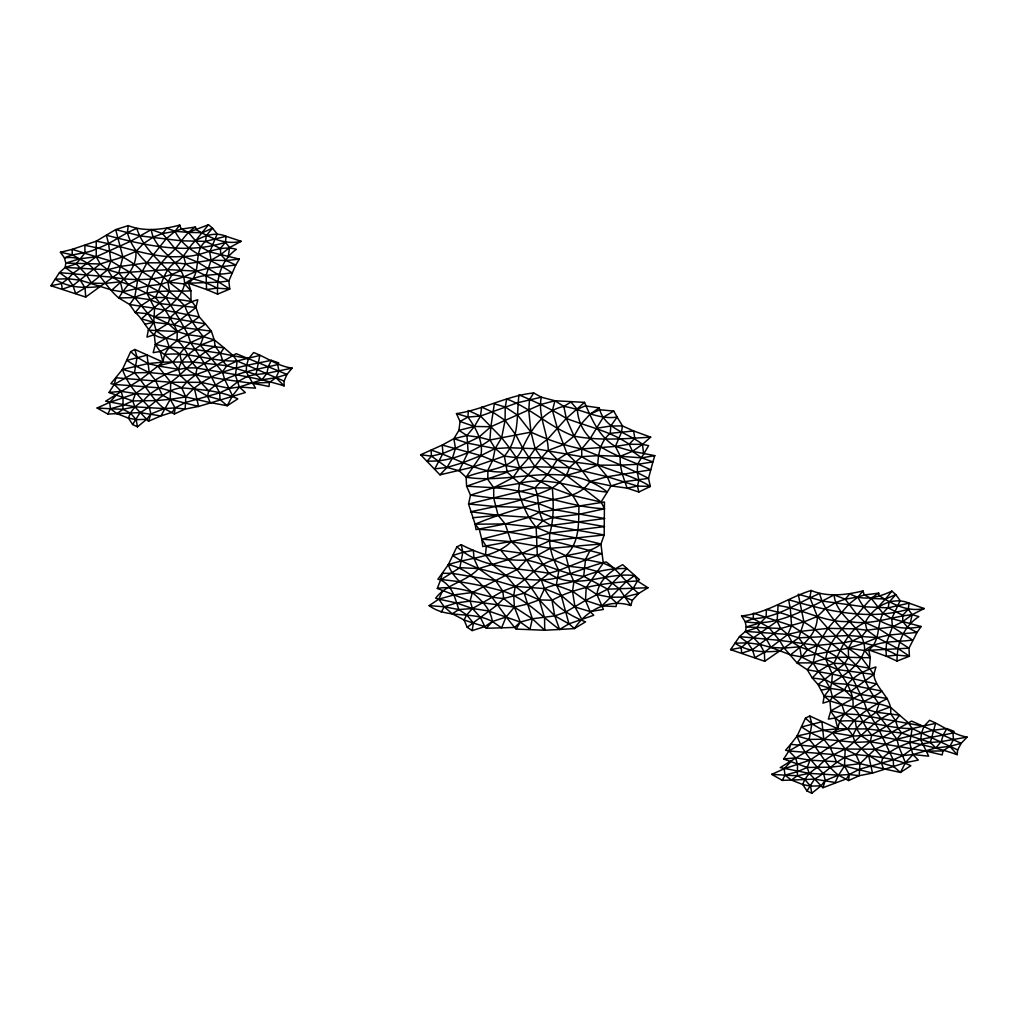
<?xml version="1.0" encoding="UTF-8"?>
<svg xmlns="http://www.w3.org/2000/svg" width="1018" height="1018" viewBox="0 0 1018 1018"><rect width="100%" height="100%" fill="white"/><g stroke="black" fill="none" stroke-linecap="round" stroke-linejoin="round"><path stroke-width="1.5" d="M437.32 588.442C459.792 584.472 481.158 597.311 503.63 598.495L514.383 607.097L532.338 618.779L544.719 630.244L544.566 617.811L539.298 599.882L544.554 588.608C557.088 582.347 572.345 585.197 583.696 576.315C597.35 570.856 612.047 568.082 626.77 568.578L612.671 582.69L607.644 589.155L585.49 600.455L565.346 612.225L554.759 615.89L532.338 618.779L520.262 622.087L514.663 627.432L486.26 628.271L484.822 626.592L473.395 623.092L466.728 614.885L458.813 609.566C455.097 598.355 452.386 585.541 440.539 579.98L442.448 573.312L451.852 573.299L495.613 580.642L515.261 586.406L544.554 588.608L561.236 595.428L575.005 607.008L590.122 611.551L603.432 609.464L596.93 594.588C598.457 580.336 610.762 570.78 622.711 564.697L639.469 579.649L637.408 580.998C608.28 582.512 577.982 586.152 551.985 600.264L539.298 599.882L527.935 603.967L514.383 607.097L470.087 601.091L437.32 588.442L440.539 579.98L459.856 567.675L478.536 568.604L507.804 559.785L549.656 540.8L604.17 534.946L551.12 525.593L542.988 520.682L529.08 517.322L498.095 515.286L470.57 511.736C498.311 505.971 526.7 500.334 552.354 487.966C559.544 482.761 567.408 476.946 569.215 467.695L581.711 456.675L581.762 448.963L574.05 436.149L566.326 418.423L563.819 406.398L554.925 400.748L541.271 397.185L533.699 392.961C507.015 395.671 483.105 409.732 456.471 413.601L460.047 421.503L458.94 430.321L453.875 438.682L442.257 445.057L420.663 454.753L439.967 474.846L472.708 467.135L504.368 456.089L516.368 457.693L541.372 457.769L597.77 465.175L620.051 465.162L637.586 464.323L652.894 461.905L654.79 455.644L632.496 451.33L615.394 446.418L581.762 448.963L566.962 453.583L557.355 459.716L547.748 474.172L534.959 487.889L468.56 504.025L475.126 524.181L476.03 529.627L505.195 523.952L529.08 517.322L539.667 512.169L604.45 502.014L604.17 534.946L600.951 543.994L603.254 563.056L586.215 587.513L585.49 600.455L590.122 611.551L593.736 615.254L568.947 623.83L559.595 629.468L544.719 630.244L516.139 629.111C495.486 606.015 481.489 571.823 448.34 564.659L437.88 579.306C459.805 581.087 481.552 585.185 502.828 591.102C525.212 598.113 541.042 616.157 559.595 629.468L574.445 628.564L585.541 621.845C566.123 614.274 546.73 601.218 541.423 579.751C529.055 568.655 524.728 551.578 511.125 541.691L505.195 523.952L498.095 515.286L493.73 498.171L493.692 487.724L487.787 479.44L487.902 470.303L492.916 459.691L495.193 448.544L501.645 437.715L505.081 420.332L505.246 407.009L506.722 398.992C530.734 407.938 549.695 427.191 574.05 436.149C599.258 440.909 625.217 438.745 650.68 437.155L642.46 444.382L632.496 451.33L620.318 456.268L598.826 455.58L581.711 456.675L535.15 448.671L509.344 447.742L495.193 448.544L467.631 443.135L453.875 438.682L455.466 448.302L452.425 458.151L447.017 467.44L439.967 474.846M957.645 749.935L912.128 728.583L908.565 722.933L899.607 715.209L876.18 712.193L866.611 709.368L841.861 704.609L829.963 700.944L824.224 696.236L818.052 684.567L812.288 678.001L818.345 671.486L828.105 665.556L833.844 663.278C842.001 647.932 847.625 629.938 865.224 622.52C872.922 606.893 892.137 595.861 909.074 603.152L908.285 609.235L902.737 615.305L902.788 621.578L907.865 627.673L917.04 632.433L908.959 648.186L909.418 656.241L897.023 661.076C896.82 643.554 903.666 626.643 918.834 616.615L912.141 614.668L908.285 609.235C868.214 620.967 827.43 610.838 788.581 599.742L790.299 608.331L791.584 625.726L787.856 634.443L764.416 652.258L754.923 657.666L752.442 649.713L747.772 642.854L739.475 636.619L745.456 631.389L787.856 634.443L801.268 631.275L827.889 628.348L855.68 628.857L866.916 630.206L892.442 626.923L902.788 621.578L912.141 614.668L924.217 608.535C907.662 612.289 892.621 604.119 879.183 595.721L878.712 593.163L864.32 594.97L862.959 590.936C846.111 594.97 827.519 597.35 811.104 590.478C787.448 597.859 767.114 613.409 741.524 615.903L745.227 621.718L746.245 626.948L780.691 628.513L803.927 621.896L817.365 616.463L825.433 608.688L835.893 602.44L845.207 599.169L857.894 597.07L864.32 594.97L871.281 598.444L883 613.396L891.743 618.588L921.086 626.515L917.04 632.433L889.185 635.016L877.287 637.65L848.452 635.537L798.761 637.828L764.683 661.28L730.568 649.649L739.475 636.619L779.47 640.36L791.928 642.014L799.754 646.824L807.541 649.637L833.844 663.278C841.784 676.881 854.865 690.242 852.931 707.128C861.61 714.865 863.582 726.852 871.828 735.111C900.739 740.34 929.37 745.036 957.2 754.656L957.645 749.935L961.196 743.293L967.1 737.108C953.192 734.703 942.452 725.58 929.587 720.311L923.975 726.228L921.481 733.253L920.705 739.717L928.67 756.158L912.866 754.567L902.941 755.585L893.244 759.835L859.586 769.201L849.228 774.507L838.539 775.169L809.246 773.336L780.259 767.585L815.291 746.041L837.878 728.786L867.209 728.952L901.681 733.062L930.325 742.516L941.23 741.588L967.1 737.108M239.332 259.081L226.263 260.532L211.044 260.188L185.76 263.904L174.638 262.835L146.923 262.822L120.837 266.372L107.679 269.77L85.079 287.979L75.701 293.553L72.927 285.574L68.015 278.741L59.438 272.646L65.177 267.441L65.788 263.102L64.49 257.961L60.431 252.273L72.214 249.359L96.226 241.19L115.683 229.597L128.23 225.627C144.658 232.091 163.084 229.483 179.715 225.093L181.293 229.101L188.368 232.409L200.762 246.954L209.733 251.917L239.332 259.081L235.756 265.049L208.13 268.23L196.728 271.144L167.919 269.63L118.762 272.951L85.69 297.078L50.9 285.727L59.438 272.646L112.273 277.189L120.417 281.782L128.332 284.467L155.347 297.421L165.412 310.197L174.053 324.806L177.234 331.537L177.043 340.47C186.587 347.596 188.368 360.016 197.085 368.109C226.429 373.25 255.569 377.016 284.086 385.873L284.073 381.114L286.949 374.395L292.153 368.109C277.99 366.302 266.805 357.433 253.635 352.546L248.507 358.654L246.547 365.577L246.241 371.99L255.543 388.163L239.357 387.005L229.406 388.392L219.633 392.859L185.505 402.504L175.058 407.887L164.343 408.6L134.86 406.831L105.681 401.168L140.777 379.421L163.071 362.115L192.262 361.988L226.823 365.704L256.065 374.522L266.881 373.326L292.153 368.109M420.663 454.753L431.492 456.14L442.945 453.417L455.466 448.302L478.905 437.155L490.854 426.746L541.182 404.362L554.925 400.748L584.536 402.377C591.471 418.729 599.068 436.989 615.394 446.418L620.318 456.268C619.262 467.249 623.601 477.887 627.101 488.131L638.82 492.025L650.349 486.439L648.517 478.358L652.894 461.905L641.671 457.858L632.496 451.33L629.175 444.255C610.113 431.047 587.615 426.631 566.326 418.423C551.311 408.969 535.239 401.741 518.951 394.857C516.431 416.146 519.689 438.364 504.368 456.089L507.231 472.187L519.524 483.41L534.959 487.889L552.354 487.966L572.803 495.524L601.078 502.052L604.501 508.771L578.504 514.395L552.761 517.475L542.988 520.682L536.142 527.299L508.389 532.261L481.743 539.133L482.786 546.551L536.982 536.69L549.911 533.114L604.565 526.611L552.761 517.475L539.667 512.169L523.583 507.384L496.25 506.557L468.56 504.025L470.507 495.168L466.6 486.197L466.117 477.213L480.89 455.606L495.193 448.544L504.368 456.089M581.711 456.675C603 470.176 629.06 472.912 650.349 486.439L637.459 486.082L607.275 476.729L569.215 467.695L534.984 466.74L519.714 468L506.544 465.773L480.89 455.606L442.257 445.057L442.945 453.417L434.801 468.84L447.017 467.44L462.477 462.859L480.89 455.606C483.639 441.634 475.8 428.056 467.949 417.049L468.344 410.534L480.483 416.057L501.645 437.715L509.344 447.742L516.368 457.693L519.714 468L528.189 474.91L552.354 487.966C553.461 503.248 554.072 518.111 549.911 533.114C548.269 546.221 552.621 559.022 558.857 570.398L556.388 584.65L561.236 595.428L568.947 623.83L574.445 628.564C586.508 610.24 608.84 598.266 630.74 605.519L632.331 600.353L638.604 593.507L647.97 587.742L637.408 580.998L634.519 575.615C605.761 571.645 575.564 591.636 548.893 573.325C517.869 567.599 481.552 569.177 456.878 546.819L448.34 564.659C456.242 588.595 488.246 595.059 492.368 621.54L501.581 627.839L506.035 617.048L514.383 607.097L513.734 595.505L515.261 586.406C528.686 578.249 537.822 563.947 553.856 560.015C568.935 552.405 587.539 555.115 600.951 543.994L576.824 538.077L549.911 533.114L536.142 527.299L505.195 523.952L475.126 524.181L479.313 529.411L481.743 539.133L486.273 546.361L485.522 554.886L491.961 564.201L505.768 575.272L515.261 586.406L524.181 593.214L539.298 599.882L554.759 615.89L568.947 623.83M778.732 651.036C764.174 652.691 747.237 651.774 735.021 643.185L747.772 642.854L759.975 644.445L771.046 647.435L790.515 654.867L801.331 656.89L848.287 648.224L864.575 650.502L908.959 648.186L878.801 628.679L865.224 622.52L857.143 614.872L845.207 599.169L834.136 594.919C806.625 608.777 777.243 627.342 745.227 621.718L753.18 618.689L753.511 613.23L791.584 625.726L810.443 637.688L817.314 645.399L837.432 657.144L844.66 663.736L852.893 678.828L863.989 701.656L866.611 709.368L879.285 730.402L893.244 759.835L893.575 766.516L900.446 772.433L910.843 765.74C894.033 757.723 874.373 756.463 855.985 754.58C838.298 756.107 828.881 771.428 814.502 779.126L782.269 780.386L771.72 774.354L784.165 768.781L809.984 760.153L838.425 741.028L852.919 736.065L871.828 735.111L895.458 720.553L899.607 715.209L890.203 707.014L879.056 703.871L863.989 701.656L853.109 698.195L824.224 696.236L822.938 703.133L829.963 700.944L832.508 697.114L844.558 689.924C849.597 677.759 863.989 670.493 875.938 666.955L873.813 674.489C875.391 689.351 892.748 697.534 890.585 713.593L895.458 720.553L898.029 728.214L901.681 733.062L896.934 739.246L874.984 749.248L859.917 763.716L830.484 767.203L807.185 767.445L783.669 759.034L788.861 750.991L790.655 744.374L797.107 736.014L805.442 718.186L809.73 715.972L837.878 728.786C840.843 706.428 866.954 703.005 881.919 691.082L846.887 684.287L831.731 683.027L825.089 679.617L812.288 678.001L807.261 669.768L797.005 662.922L784.14 648.072L779.47 640.36L768.806 627.368L753.18 618.689L741.524 615.903M495.193 448.544L489.925 439.992L490.854 426.746L494.328 403.79L505.246 407.009L517.869 415.369L530.989 432.141L535.15 448.671L541.372 457.769L551.871 467.211L566.377 475.33L601.078 502.052L611.08 485.904L624.454 481.705L648.517 478.358C627.012 467.046 604.298 458.036 581.762 448.963C564.201 445.464 547.239 439.611 530.989 432.141L489.925 439.992L478.905 437.155L466.931 435.577L453.875 438.682M50.9 285.727L61.551 283.589L68.015 278.741L73.169 273.244L96.239 256.752L130.737 241.19L151.288 229.597L162.511 233.593L175.249 248.939L183.647 256.345L185.76 263.904L181.471 270.139C160.411 281.057 135.203 281.121 112.273 277.189L107.679 269.77L100.197 263.98L96.239 256.752L96.226 241.19C125.596 246.394 153.184 259.259 183.647 256.345C201.704 257.198 218.628 244.002 236.354 249.334C221.759 259.832 216.478 277.023 217.597 294.151L229.775 289.048L228.821 280.981L235.756 265.049L226.263 260.532L220.779 254.615L220.384 248.417L225.487 242.284L226.009 236.291C215.892 231.811 204.796 235.349 195.723 240.592C187.63 247.336 184.767 258.368 174.638 262.835C162.969 271.106 161.977 285.88 155.347 297.421L150.168 299.686L140.751 305.896L135.229 312.488C146.401 321.853 148.323 338.027 166.163 338.103C185.403 342.379 204.656 345.573 224.189 347.876L233.173 355.651L237.143 360.957L284.073 381.114M466.117 477.213C485.662 468.318 513.161 471.372 522.616 447.971C530.938 429.901 542.925 410.827 563.819 406.398C581.851 409.032 598.304 420.014 617.112 417.075L622.494 425.918L621.374 432.472L615.394 446.418L629.175 444.255L642.46 444.382L648.631 445.655L637.586 464.323L637.281 472.25L638.871 480.14L637.459 486.082L627.101 488.131L611.08 485.904L607.275 476.729L597.77 465.175C598.202 453.417 600.633 441.163 610.227 433.324L610.813 425.995L617.112 417.075L613.765 411.068L599.818 409.783L590.16 414.097L580.871 424.239L574.05 436.149L563.552 444.599L548.282 450.389C537.886 460.709 531.027 474.07 519.524 483.41L493.692 487.724L470.507 495.168L493.73 498.171L521.318 499.418L538.077 503.401L553.957 509.573L604.717 518.531L536.142 527.299C527.222 516.851 522.158 504.317 518.493 491.287L519.524 483.41C549.542 475.533 577.779 489.582 607.288 492.088C565.932 458.698 512.83 484.822 466.117 477.213L459.143 470.749L447.017 467.44L431.492 456.14L431.085 450.147C459.665 458.545 488.907 480.967 519.714 468L528.762 457.909L535.15 448.671L547.582 439.178L566.326 418.423L584.536 402.377M771.72 774.354L784.993 775.156L791.355 780.03L797.387 775.767L797.514 764.607L795.643 757.812L788.861 750.991L785.54 750.241L790.655 744.374L845.182 749.032L874.984 749.248L902.941 755.585L911.568 749.286L922.143 743.916L930.325 742.516L935.822 747.937L949.845 746.359L961.196 743.293L911.606 721.088L882.568 737.388L870.161 741.766L854.726 742.351L823.766 739.195L809.132 739.437L797.107 736.014C802.184 751.106 812.746 762.66 823.6 773.795L825.28 780.488L822.888 787.728L809.246 773.336L807.185 767.445L809.984 760.153L836.491 761.706L844.495 766.007L872.477 773.095L905.447 762.698L918.325 760.077L912.866 754.567L909.748 742.936L912.128 728.583L935.567 723.365L930.325 742.516M154.24 334.718L155.385 344.428L160.157 351.477L164.598 354.608C189.195 351.414 212.775 362.064 237.143 360.957L235.476 375.438L239.357 387.005L245.338 392.541L198.586 406.436L170.235 399.31L162.155 395.035L135.509 393.584L109.664 402.364L97.13 408.002L107.755 414.046L116.892 413.639L122.936 409.312L123.051 398.102L121.167 391.306L114.232 384.422L110.886 383.659L122.453 369.419L130.66 351.668L134.885 349.467L163.071 362.115C165.12 339.821 191.079 336.182 205.356 323.851L211.337 331.13L214.213 339.796L215.154 346.311L220.257 353.259L222.853 361.085L226.823 365.704L237.143 360.957L259.806 355.422L256.065 374.522L261.995 379.752L275.967 377.729L286.949 374.395L236.163 353.666L207.927 370.272L195.647 374.789L180.313 375.527L149.226 372.563L134.478 372.804L122.453 369.419C127.632 384.562 138.346 396.078 149.277 407.251L150.906 413.932L148.513 421.223L134.86 406.831L132.76 400.927L135.509 393.584C153.909 380.516 173.124 365.729 197.085 368.109L220.257 353.259L224.189 347.876L214.213 339.796L203.409 336.716L188.076 334.782L177.234 331.537L148.335 330.137L146.961 337.098L154.24 334.718L156.263 330.914L168.072 323.508L169.879 317.896C177.794 310.325 186.981 302.282 197.772 299.788L195.965 307.474L199.235 316.891L205.356 323.851L169.879 317.896L154.494 317.056L148.043 313.773L134.681 297.549L122.631 291.848L111.84 290.079L80.32 280.192L68.015 278.741L55.214 279.187C67.735 287.7 84.876 288.488 99.599 286.465M148.513 421.223L160.882 415.929L170.235 399.31L170.706 382.259L157.688 365.92L148.144 363.579L137.061 357.242L130.66 351.668M164.598 354.608L172.806 362.243L178.544 369.33L180.313 375.527L194.451 388.621L198.586 406.436L185.149 409.071L174.422 413.982L175.058 407.887L170.235 399.31L156.161 400.596L132.76 400.927L109.002 392.49L114.232 384.422L116.014 377.767L170.706 382.259L200.788 382.348L229.406 388.392L237.716 381.737L247.998 376.036L256.065 374.522M829.963 700.944L830.777 710.857C836.478 722.984 852.766 727.883 854.726 742.351L868.634 755.432L872.477 773.095L859.23 775.678L848.618 780.551L849.228 774.507L844.495 766.007L845.182 749.032L832.33 732.604L822.926 730.211L811.855 723.811L805.442 718.186M248.507 358.654L220.257 353.259L184.589 347.965L169.306 347.24L160.157 351.477L153.145 352.673L155.385 344.428L183.978 327.732L199.235 316.891L154.571 308.263L129.655 304.509L118.75 297.956L122.631 291.848L148.31 285.867L161.213 284.264L167.855 282.05L184.589 283.997L188.495 283.208C202.875 272.773 192.148 252.159 205.56 241.368L206.298 235.591L212.52 228.121L208.461 224.736L188.368 232.409L175.02 231.29L162.511 233.593L153.476 236.99L143.538 243.506L135.941 251.446L122.873 256.969L100.197 263.98L65.788 263.102L79.531 258.839L96.239 256.752L110.86 260.99L130.342 272.531L137.684 280.077L158.439 291.25L165.959 297.6L179.944 320.123L188.076 334.782L190.531 342.608L204.389 363.299L219.633 392.859L220.092 399.68L227.218 405.724L237.83 398.865C220.69 390.594 200.495 389.652 181.713 387.833C163.885 389.321 154.596 404.986 140.077 412.608L116.892 413.639L110.478 408.765L97.13 408.002M170.235 399.31L185.798 396.956C206.527 371.443 241.088 366.595 271.386 360.334L278.741 362.892L277.71 364.546L278.945 370.985L275.967 377.729L269.439 382.463L268.994 386.535C249.919 382.132 230.348 381.05 211.159 377.118C197.136 377.525 180.733 369.928 180.173 354.162L169.306 347.24L155.385 344.428M128.23 225.627L127.415 232.728C132.582 252.057 148.412 265.087 163.529 276.909C173.747 287.763 188.215 293.871 195.965 307.474L174.053 324.806L153.769 322.299L141.413 318.838L165.959 297.6L169.51 290.893L167.855 282.05L171.991 274.733C159.012 260.124 142.825 247.934 136.832 228.477C122.733 233.682 111.217 243.964 96.85 248.519C86.746 254.335 74.658 252.617 64.49 257.961C92.193 253.317 101.176 283.589 118.75 297.956L134.681 297.549L150.168 299.686L159.648 303.593L195.965 307.474M647.97 587.742L607.644 589.155L583.696 576.315L585.554 559.353L589.969 550.611L601.587 553.652L558.857 570.398L548.893 573.325L524.181 593.214L503.63 598.495L497.115 605.048L467.211 627.279L464.055 619.962L452.246 613.79L444.179 606.779L438.809 599.131L435.653 598.215C446.342 583.708 466.689 581.914 478.536 568.604C504.47 574.928 530.811 584.268 557.737 577.766C574.012 572.892 589.587 566.072 606.079 561.898C618.473 570.614 626.884 583.632 638.604 593.507L624.276 597.082L610.367 597.248L596.93 594.588L586.215 587.513L573.923 581.736L570.5 573.872L565.792 555.688C579.713 542.581 578.618 523.341 578.924 505.908L572.803 495.524L559.849 482.277L534.984 466.74L522.616 447.971L515.897 435.017L505.081 420.332L492.916 412.239L481.667 407.085L480.483 416.057L474.426 426.453L466.931 435.577L468.153 452.119L459.143 470.749M865.224 622.52L866.916 630.206L861.877 636.263L852.575 640.907L843.566 642.803L817.314 645.399L791.928 642.014L787.856 634.443L780.691 628.513L777.116 621.145L778.07 605.545C802.477 608.573 824.44 623.016 849.419 621.489C870.848 625.701 891.284 616.679 912.141 614.668L910.079 623.919M169.306 347.24L166.163 338.103L156.263 330.914L153.769 322.299L154.571 308.263L146.974 293.248C148.335 278.321 158.044 266.143 167.919 255.607C178.774 247.654 183.736 233.962 195.481 227.027L196.105 229.584C209.721 237.512 224.838 245.3 241.215 241.304L229.559 247.565L220.779 254.615L211.044 260.188L206.107 275.331L206.552 289.506L217.597 294.151M179.715 225.093L175.02 231.29L166.239 238.708L146.923 262.822L137.684 280.077L134.681 297.549L129.655 304.509L135.229 312.488L148.043 313.773L153.769 322.299L148.335 330.137M228.223 256.765L229.559 247.565L225.487 242.284C185.95 254.882 145.192 245.389 106.394 235.209L108.582 243.735L110.86 260.99L107.679 269.77L65.177 267.441L73.169 273.244L80.32 280.192L85.079 287.979L85.69 297.078M573.923 581.736L572.498 591.267L575.005 607.008L582.118 619.873M467.211 627.279L472.161 630.6L473.395 623.092L464.055 619.962L466.728 614.885L472.492 608.522L502.828 591.102L515.261 586.406M135.941 251.446C136.997 269.019 123.534 279.67 111.84 290.079M753.18 618.689C777.714 617.799 797.743 602.541 819.63 593.507C824.529 613.192 840.054 626.019 852.575 640.907L848.287 648.224L848.592 657.055L844.66 663.736L818.052 684.567L830.243 688.41L850.654 691.337L873.813 674.489L869.359 668.215L870.288 657.615L868.761 649.853C883.077 639.52 874.195 618.27 888.141 607.848L889.172 602.02L895.802 594.614L891.883 591.114C878.649 597.235 863.366 601.753 849.839 593.761L845.207 599.169M811.104 590.478L809.883 597.617L817.365 616.463L827.889 628.348L848.287 648.224L861.75 658.086L869.359 668.215L844.66 663.736L833.844 663.278M764.683 661.28L764.416 652.258L759.975 644.445L753.193 637.383L745.456 631.389L746.245 626.948L760.268 622.901L766.045 617.099L766.465 609.515C787.296 613.803 808.368 620.509 822.786 637.268C837.687 647.575 851.137 658.964 862.806 672.873C865.694 684.211 872.07 694.556 879.056 703.871L876.18 712.193C867.247 718.899 856.329 724.587 852.919 736.065L832.33 732.604L847.727 729.015C857.398 714.127 872.197 706.416 887.441 698.463L860.515 694.48L850.654 691.337M637.408 580.998L633.412 588.086L616.73 603.152L616.055 606.55L601.918 605.901L585.49 600.455L572.498 591.267L541.423 579.751M890.203 707.014L876.18 712.193L896.934 739.246L933.201 730.25L946.88 728.595L954.082 731.369L952.912 732.985L953.522 739.577L949.845 746.359L942.973 750.94L942.159 754.923L926.24 751.144L870.161 741.766L860.859 735.556L856.507 728.532L855.222 720.999L844.851 713.822L830.777 710.857L828.372 719.102L835.142 718.034L844.851 713.822L859.739 714.789L923.975 726.228M862.959 590.936L857.894 597.07L848.668 604.361L827.889 628.348L817.314 645.399L813.013 662.871L807.261 669.768L832.317 674.132L876.434 683.943L860.515 694.48L830.777 710.857M174.422 413.982L164.343 408.6L150.906 413.932L146.668 419.301L137.468 426.835L132.633 424.519L140.077 412.608L160.882 415.929L172.284 412.277L175.058 407.887L185.149 409.071L185.798 396.956L181.713 387.833L186.943 381.801L195.647 374.789L197.085 368.109M277.71 364.546C254.004 370.552 227.014 373.072 208.703 390.912L207.557 396.167L210.141 402.581L227.218 405.724L232.473 395.773L239.357 387.005L261.995 379.752L266.881 373.326L268.319 366.607L271.386 360.334M210.141 402.581L185.798 396.956L171.062 391.077L159.444 387.858L114.232 384.422L134.478 372.804L137.061 357.242L134.885 349.467M817.365 616.463C817.276 634.456 803.1 644.814 790.515 654.867M946.88 728.595L943.215 734.92L941.23 741.588L935.822 747.937L912.866 754.567L905.447 762.698L900.446 772.433L859.917 763.716L845.411 757.812L833.882 754.542L788.861 750.991L809.132 739.437L811.855 723.811L809.73 715.972M822.888 787.728L846.48 778.859L849.228 774.507L859.23 775.678L859.917 763.716L855.985 754.58L861.317 748.688L870.161 741.766L871.828 735.111M952.912 732.985C928.836 738.457 901.439 740.15 882.657 757.939L881.384 762.991L883.789 769.341M554.925 400.748L552.443 410.521L557.279 427.904L566.962 453.583L575.908 462.261L590.02 481.438L611.08 485.904M459.856 567.675L462.834 552.316L461.269 544.706L456.878 546.819M524.181 593.214L532.338 618.779L530.047 629.048L520.262 622.087L506.035 617.048L492.368 621.54L484.822 626.592L480.191 617.061L472.492 608.522L470.087 601.091L472.365 592.501L517.538 569.278L526.281 560.04L537.313 555.383L550.242 548.346L600.951 543.994M824.224 696.236L830.243 688.41L831.731 683.027L832.317 674.132L825.598 658.913C828.397 643.86 838.603 631.733 849.419 621.489C860.744 613.625 866.522 599.971 878.712 593.163M65.177 267.441L76.185 263.878L86.454 274.771L91.48 283.144L104.803 283.462L120.417 281.782L122.631 291.848L128.332 284.467L118.762 272.951L122.873 256.969L115.683 229.597L140.675 235.985L181.395 240.808L205.56 241.368L226.009 236.291L241.215 241.304M873.813 674.489L837.75 669.602L828.105 665.556L813.013 662.871L797.005 662.922L807.541 649.637L798.761 637.828L803.927 621.896L798.239 594.257L823.066 601.167L863.811 606.766L888.141 607.848L909.074 603.152L924.217 608.535M878.241 606.843L885.507 599.004L895.802 594.614L900.179 600.595L891.743 618.588L892.442 626.923L886.691 642.116L885.978 649.624L886.322 656.241L897.023 661.076M442.652 590.567L438.809 599.131L429.151 605.621C447.538 619.478 472.606 610.52 492.368 621.54L486.26 628.271M809.132 739.437C819.732 750.711 825.751 765.651 838.539 775.169L835.193 782.486L814.502 779.126L806.969 790.961L811.791 793.264L821.042 785.845L825.28 780.488L838.539 775.169L844.495 766.007M107.755 414.046L110.478 408.765L109.664 402.364L116.548 394.729M782.269 780.386L784.993 775.156L784.165 768.781L791.088 761.222M441.227 612.302L444.179 606.779L456.458 602.949L470.087 601.091M516.139 629.111L520.262 622.087L514.383 607.097M581.762 448.963L590.033 438.783L603.33 417.215L613.765 411.068M533.699 392.961L529.513 399.654L528.749 410.534L530.989 432.141M76.185 263.878L84.952 252.96L84.888 245.376C106.063 249.194 127.365 255.62 142.558 271.895C158.057 281.833 172.207 292.891 184.996 306.151C188.699 317.489 195.723 327.656 203.409 336.716L200.33 345.204C191.855 352.063 181.293 357.865 178.544 369.33L157.688 365.92L172.806 362.243L184.589 347.965L190.531 342.608L203.409 336.716L211.337 331.13L183.978 327.732L174.053 324.806M215.154 346.311C197.098 354.404 186.332 371.29 170.706 382.259C160.92 387.056 150.46 391.688 143.665 400.596C136.641 404.477 130.8 410.305 128.446 418.131L132.633 424.519M890.585 713.593C872.35 721.52 860.897 737.948 845.182 749.032C835.333 753.714 824.949 758.385 818.014 767.139C811.028 771.008 805.187 776.785 802.782 784.56L806.969 790.961M232.473 395.773L224.622 379.243L222.408 371.952L226.823 365.704M519.714 468L512.843 477.722L493.692 487.724L466.6 486.197L507.231 472.187M745.456 631.389L756.629 627.941L760.268 622.901M208.461 224.736L195.723 240.592M162.511 233.593L166.812 228.159L175.02 231.29C186.256 253.991 212.609 259.132 231.786 272.697C216.02 275.853 197.568 272.697 184.589 283.997C181.102 298.974 166.685 309.065 154.494 317.056L168.072 323.508L177.234 331.537M891.883 591.114L885.507 599.004L871.281 598.444M431.492 456.14L427.229 461.052C449.549 462.223 472.008 452.654 489.925 439.992M629.175 444.255L634.761 438.351L633.667 430.97L622.494 425.918L610.813 425.995L596.79 428.247M601.918 605.901L626.299 581.583L634.519 575.615M448.34 564.659C469.273 557.406 494.646 557.991 511.125 541.691L550.242 548.346L565.792 555.688L603.254 563.056L615.47 568.68M100.197 263.98L72.927 285.574L62.2 289.176L61.551 283.589M780.691 628.513L752.442 649.713L741.677 653.174L741.206 647.613C752.378 637.713 765.04 629.989 777.116 621.145M590.16 414.097L599.246 407.862C604.094 429.189 627.915 432.485 642.46 444.382L643.618 453.799M452.246 613.79L458.813 609.566L472.492 608.522L488.22 610.902L506.035 617.048M563.819 406.398L570.983 402.046L577.295 409.351C580.145 448.416 622.023 455.72 650.706 469.845L607.275 476.729L590.02 481.438C578.491 499.24 555.943 497.153 538.077 503.401C516.711 509.089 495.55 515.63 475.126 524.181M569.215 467.695L557.355 459.716L548.282 450.389C547.824 432.205 537.682 415.802 541.271 397.185L517.437 402.797L480.483 416.057L467.949 417.049L460.047 421.503L474.426 426.453L490.854 426.746M128.332 284.467L137.684 280.077M132.76 400.927L123.305 405.164L110.478 408.765L122.936 409.312L134.86 406.831M155.347 297.421L165.959 297.6L190.99 301.366L190.9 290.83L188.495 283.208L206.552 289.506L217.012 288.17L229.775 289.048L218.857 282.177L196.728 271.144L183.774 276.832L167.855 282.05M807.185 767.445L797.718 771.606L784.993 775.156L797.387 775.767L809.246 773.336M577.295 409.351L585.235 405.877L599.246 407.862M807.541 649.637L817.314 645.399M901.681 733.062L912.128 728.583C887.785 728.697 864.269 718.581 839.672 721.24M868.761 649.853L886.322 656.241L896.782 655.108L909.418 656.241L898.97 649.179L877.287 637.65L864.053 643.172L848.287 648.224M214.213 339.796L200.33 345.204L222.408 371.952M597.77 465.175L582.423 470.978L566.377 475.33M134.681 297.549C152.318 288.641 172.067 292.001 190.9 290.83L184.589 283.997C184.563 260.404 154.176 252.604 151.288 229.597M175.02 231.29L181.293 229.101L195.481 227.027M472.161 630.6L484.822 626.592M756.629 627.941L766.376 639.1L771.046 647.435L784.14 648.072L799.754 646.824L801.331 656.89L813.013 662.871C831.21 654.472 851.124 658.162 870.288 657.615L864.575 650.502C865.707 626.973 835.791 617.913 834.136 594.919M474.426 426.453L458.94 430.321L466.931 435.577M122.453 369.419L148.144 363.579L163.071 362.115L160.157 351.477M797.107 736.014L822.926 730.211L837.878 728.786L835.142 718.034M145.243 324.157L153.769 322.299M730.568 649.649L741.206 647.613M821.526 690.064L830.243 688.41L832.508 697.114L841.861 704.609L844.851 713.822M654.79 455.644L641.671 457.858L620.318 456.268M472.365 592.501L454.053 594.894L438.809 599.131L456.458 602.949L472.492 608.522M783.669 759.034L795.643 757.812L809.984 760.153M109.002 392.49L121.167 391.306L135.509 393.584M472.581 517.755L498.095 515.286M921.086 626.515C896.044 632.662 868.825 620.713 857.894 597.07M610.227 433.324L633.667 430.97L650.68 437.155M252.579 383.099L269.439 382.463M146.668 419.301L136.157 419.658L128.446 418.131L116.892 413.639M821.042 785.845L810.519 786.112L802.782 784.56L791.355 780.03M188.495 283.208L218.857 282.177L228.821 280.981L197.657 262.211L183.647 256.345M926.24 751.144L942.973 750.94M188.368 232.409L202.544 232.702L212.52 228.121L217.165 233.975L209.733 251.917L211.044 260.188M429.151 605.621L444.179 606.779L458.813 609.566M481.743 539.133L511.125 541.691M479.313 529.411C517.208 530.951 553.525 541.143 589.969 550.611M604.501 508.771C566.568 506.977 531.625 490.014 493.692 487.724M486.273 546.361L500.869 550.344L537.313 555.383L553.856 560.015L568.311 566.212L584.701 568.108L597.859 571.492L619.593 589.129L630.74 605.519M171.991 274.733C187.528 277.112 203.155 280.408 217.012 288.17M583.696 576.315C563.654 574.19 545.915 563.845 526.281 560.04C503.668 561.3 481.247 555.052 461.269 544.706M852.575 640.907C867.883 643.567 883.28 647.092 896.782 655.108M60.431 252.273L72.227 254.793L79.531 258.839M220.092 399.68L207.557 396.167L194.451 388.621M107.679 269.77L118.762 272.951M893.575 766.516L881.384 762.991L868.634 755.432M456.471 413.601L467.949 417.049M787.856 634.443L798.761 637.828M96.239 256.752L72.214 249.359L72.227 254.793M624.276 597.082L632.331 600.353M220.384 248.417L205.56 241.368M478.536 568.604L461.612 561.058L452.628 555.548L462.834 552.316L473.332 550.356L474.044 558.5L478.536 568.604L495.613 580.642L502.828 591.102L503.63 598.495M902.737 615.305L888.141 607.848M838.539 775.169L848.618 780.551M149.226 372.563L135.967 366.162L126.868 360.397L147.063 355.155L149.226 372.563L155.512 380.465L162.155 395.035M823.766 739.195L810.672 732.782L801.56 726.967L821.946 721.749L823.766 739.195L830.039 747.148L836.491 761.706M122.936 409.312L130.52 413.155L136.157 419.658L137.468 426.835M170.706 382.259L181.713 387.833M797.387 775.767L804.882 779.61L810.519 786.112L811.791 793.264M845.182 749.032L855.985 754.58M185.76 263.904L196.728 271.144M892.442 626.923L912.497 639.991C896.438 642.625 878.101 639.635 864.575 650.502C859.497 665.454 844.685 675.163 831.731 683.027L844.558 689.924L853.109 698.195M866.916 630.206L877.287 637.65M616.73 603.152L610.367 597.248L607.644 589.155M164.343 408.6C151.389 399.081 145.243 384.079 134.478 372.804M275.967 377.729L284.086 385.873M208.703 390.912L200.788 382.348L195.647 374.789M949.845 746.359L957.2 754.656M882.657 757.939L874.984 749.248L870.161 741.766M500.869 550.344C514.014 566.593 528.215 581.927 539.298 599.882M548.893 573.325L537.313 555.383L536.142 527.299M813.013 662.871L818.345 671.486L825.089 679.617L830.243 688.41M542.988 520.682C536.957 510.552 539.667 498.298 534.959 487.889M559.595 629.468L554.759 615.89L551.985 600.264M905.447 762.698L898.754 746.499L896.934 739.246M637.459 486.082L638.82 492.025"/></g></svg>
